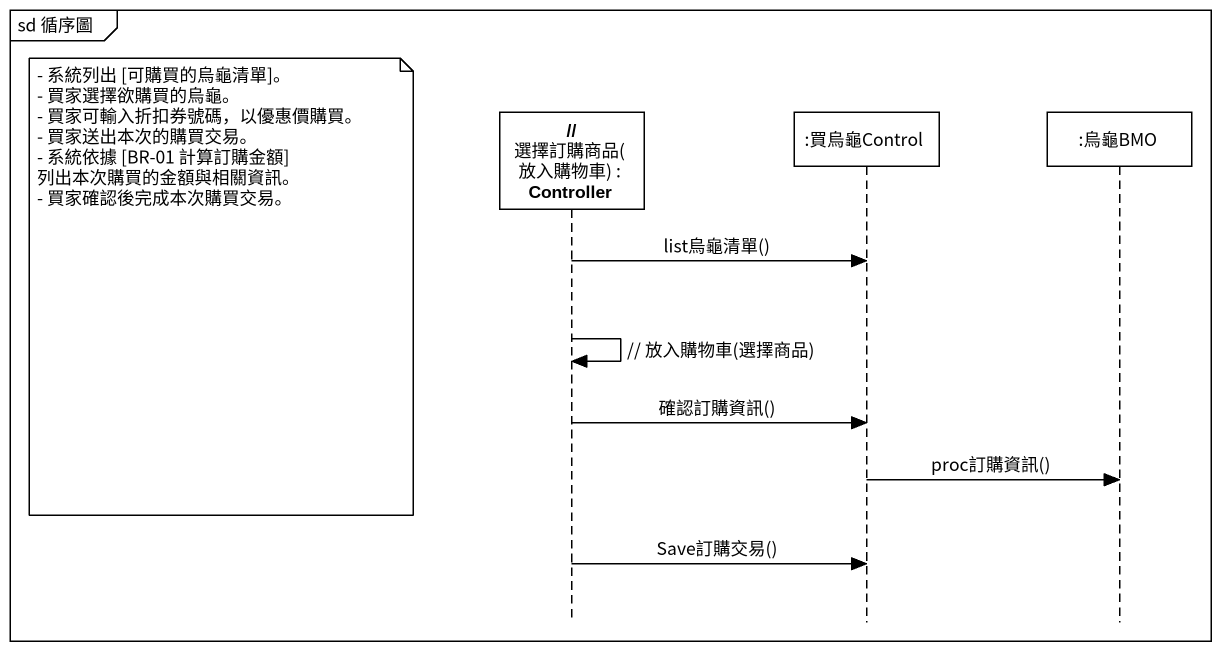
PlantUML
@startuml
mainframe sd 循序圖
hide footbox
participant "// 選擇訂購商品(放入購物車) : Controller" as 選擇訂購商品_放入購物車
participant ":買烏龜Control" as 買烏龜Control
participant ":烏龜BMO" as 烏龜BMO

選擇訂購商品_放入購物車 -> 買烏龜Control : list烏龜清單()
note left of 選擇訂購商品_放入購物車
  - 系統列出 [可購買的烏龜清單]。
  - 買家選擇欲購買的烏龜。
  - 買家可輸入折扣券號碼，以優惠價購買。
  - 買家送出本次的購買交易。
  - 系統依據 [BR-01 計算訂購金額] 列出本次購買的金額與相關資訊。
  - 買家確認後完成本次購買交易。
end note
選擇訂購商品_放入購物車 -> 選擇訂購商品_放入購物車 : // 放入購物車(選擇商品)
選擇訂購商品_放入購物車 -> 買烏龜Control : 確認訂購資訊()
買烏龜Control -> 烏龜BMO : proc訂購資訊()
選擇訂購商品_放入購物車 -> 買烏龜Control : Save訂購交易()
@enduml
